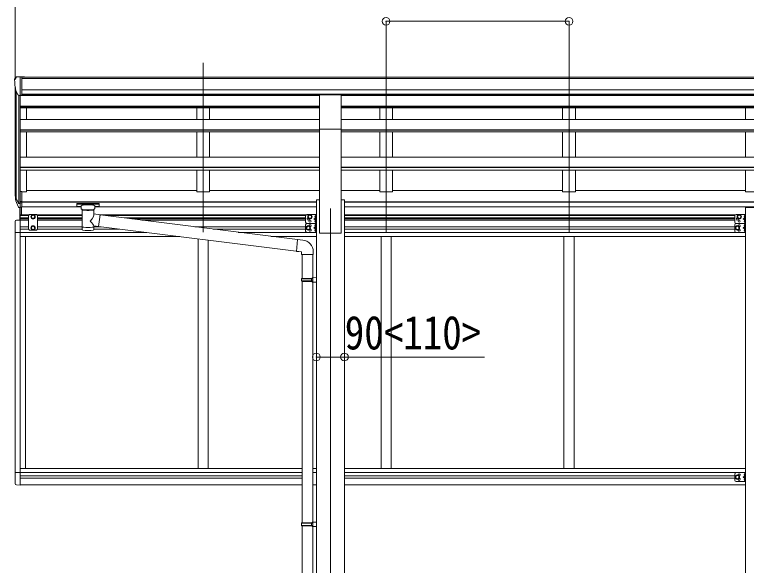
# Model space of a CAD drawing. Units: millimetres at full size, sheet at 1:30; details may follow other scales. Extents: x -8385 to 8479, y -5853 to 5787.
# Drawn here: x -228 to 2636, y -442 to 1712 of the extents above; entities that cross this region are included whole.
import ezdxf
from ezdxf.enums import TextEntityAlignment as Align

# ---------------------------------------------------------------- set-up
doc = ezdxf.new("R2010")
doc.units = ezdxf.units.MM
doc.header["$LTSCALE"] = 30
doc.header["$PDMODE"] = 32
doc.header["$PDSIZE"] = 30
for name, color, linetype, lineweight in [('0-1_本体', 4, 'Continuous', 9), ('0-2_部品', 7, 'Continuous', 9), ('0-8_PARTS2', 2, 'Continuous', 9), ('0-A_寸法', 4, 'Continuous', 9), ('1-1_GLASS', 7, 'Continuous', 9)]:
    doc.layers.add(name, color=color, linetype=linetype, lineweight=lineweight)
doc.styles.add('ＭＳ ゴシック', font='')
doc.styles.get('ＭＳ ゴシック').set_extended_font_data('MS Gothic')

msp = doc.modelspace()

# ---------------------------------------------------------------- linework, layer by layer
at = {"layer": '0-1_本体'}
for p, q in [((-199.37, 1467.45), (5515.63, 1467.45)), ((-199.37, 1462.09), (5515.63, 1462.09)), ((-225.87, 1017.18), (-225.87, 1430.7)), ((-221.59, 1411.9), (-221.59, 992.92)), ((-199.37, 1418.57), (5515.63, 1418.57)), ((-211.87, 1396.54), (-211.87, 974.92)), ((-205.87, 1397.07), (-205.87, 1019.35)), ((-205.87, 1395.57), (965.63, 1395.57)), ((-199.37, 1400.9), (5515.63, 1400.9)), ((965.63, 1398.53), (-199.37, 1398.53)), ((485.13, 1398.53), (485.13, 1395.57)), ((535.13, 1398.53), (535.13, 1395.57)), ((1050.63, 1398.53), (4265.63, 1398.53)), ((1050.63, 1395.57), (4265.63, 1395.57)), ((1201.13, 1398.53), (1201.13, 1395.57)), ((1251.13, 1398.53), (1251.13, 1395.57)), ((1917.13, 1398.53), (1917.13, 1395.57)), ((1967.13, 1398.53), (1967.13, 1395.57)), ((2633.13, 1398.53), (2633.13, 1395.57)), ((-205.87, 1353.62), (965.63, 1353.62)), ((-205.87, 1351.92), (965.63, 1351.92)), ((-205.87, 1348.14), (965.63, 1348.14)), ((-180.87, 1302.71), (-180.87, 1348.14)), ((485.13, 1348.14), (485.13, 1302.71)), ((535.13, 1348.14), (535.13, 1302.71)), ((1050.63, 1353.62), (4265.63, 1353.62)), ((1050.63, 1351.92), (4265.63, 1351.92)), ((1050.63, 1348.14), (4265.63, 1348.14)), ((1201.13, 1348.14), (1201.13, 1302.71)), ((1251.13, 1348.14), (1251.13, 1302.71)), ((1917.13, 1348.14), (1917.13, 1302.71)), ((1967.13, 1348.14), (1967.13, 1302.71)), ((2633.13, 1348.14), (2633.13, 1302.71)), ((-205.87, 1302.71), (965.63, 1302.71)), ((1050.63, 1302.71), (4265.63, 1302.71)), ((-205.87, 1262.13), (965.63, 1262.13)), ((-205.87, 1260.44), (965.63, 1260.44)), ((965.63, 857.92), (965.63, 1264.87)), ((1050.63, 857.92), (1050.63, 1264.87)), ((1050.63, 1262.13), (4265.63, 1262.13)), ((1050.63, 1260.44), (4265.63, 1260.44)), ((-205.87, 1253.57), (965.63, 1253.57)), ((-180.87, 1154.47), (-180.87, 1253.57)), ((485.13, 1253.57), (485.13, 1154.47)), ((535.13, 1253.57), (535.13, 1154.47)), ((1050.63, 1253.57), (4265.63, 1253.57)), ((1201.13, 1253.57), (1201.13, 1154.47)), ((1251.13, 1253.57), (1251.13, 1154.47)), ((1917.13, 1253.57), (1917.13, 1154.47)), ((1967.13, 1253.57), (1967.13, 1154.47)), ((2633.13, 1253.57), (2633.13, 1154.47)), ((-205.87, 1154.47), (965.63, 1154.47)), ((1050.63, 1154.47), (4265.63, 1154.47)), ((-205.87, 1115.33), (965.63, 1115.33)), ((-205.87, 1113.66), (965.63, 1113.66)), ((-205.87, 1104.02), (965.63, 1104.02)), ((-180.87, 1018.52), (-180.87, 1104.02)), ((485.13, 1104.02), (485.13, 1018.52)), ((1050.63, 1115.33), (4265.63, 1115.33)), ((1050.63, 1113.66), (4265.63, 1113.66)), ((1050.63, 1104.02), (4265.63, 1104.02)), ((1201.13, 1104.02), (1201.13, 1018.52)), ((1917.13, 1104.02), (1917.13, 1018.52)), ((2633.13, 1104.02), (2633.13, 1018.52)), ((-199.37, 1018.52), (-180.87, 1018.52)), ((-180.87, 1023.74), (485.13, 1023.74)), ((535.13, 1023.74), (965.63, 1023.74)), ((1050.63, 1023.74), (1201.13, 1023.74)), ((1251.13, 1023.74), (1917.13, 1023.74)), ((1967.13, 1023.74), (2633.13, 1023.74)), ((-199.37, 979.43), (953.13, 979.43)), ((-199.37, 978.05), (953.13, 978.05)), ((953.13, 987.92), (953.13, -1892.08)), ((953.13, 987.92), (965.63, 987.92)), ((1050.63, 987.92), (1063.13, 987.92)), ((1063.13, 987.92), (1063.13, -1892.08)), ((1063.13, 979.43), (4253.13, 979.43)), ((1063.13, 978.05), (4253.13, 978.05)), ((-199.37, 960.87), (32.13, 960.87)), ((86.13, 960.87), (953.13, 960.87)), ((1063.13, 960.87), (4253.13, 960.87)), ((965.63, 857.92), (1050.63, 857.92))]:
    msp.add_line(p, q, dxfattribs=at)
for points in [[(535.13, 1104.02), (535.13, 1018.52), (485.13, 1018.52)], [(1251.13, 1104.02), (1251.13, 1018.52), (1201.13, 1018.52)], [(1967.13, 1104.02), (1967.13, 1018.52), (1917.13, 1018.52)], [(2683.13, 1104.02), (2683.13, 1018.52), (2633.13, 1018.52)]]:
    msp.add_lwpolyline(points, dxfattribs=at)
at = {"layer": '0-2_部品'}
for p, q in [((-220.96, 1468.48), (-225.03, 1462.68)), ((-217.87, 1469.05), (-220.2, 1468.91)), ((-217.87, 1469.05), (-199.37, 1469.05)), ((-205.87, 1396.07), (-205.87, 1469.05)), ((-199.37, 1469.05), (-189.37, 1468.96)), ((-199.37, 1397.07), (-199.37, 1469.05)), ((-189.37, 1467.45), (-189.37, 1468.96)), ((-227.87, 1459.68), (-227.87, 1459.05)), ((-213.49, 1397.88), (-222.77, 1413.94)), ((-205.87, 1396.07), (-211.08, 1396.38)), ((-199.37, 1397.07), (-205.87, 1397.07)), ((965.63, 1399.02), (1050.63, 1399.02)), ((965.63, 1264.87), (965.63, 1399.02)), ((1050.63, 1264.87), (1050.63, 1399.02)), ((965.63, 1264.87), (1050.63, 1264.87)), ((-205.87, 1019.76), (-205.87, 957.88)), ((-199.37, 1019.76), (-205.87, 1019.76)), ((-199.37, 1019.76), (-199.37, 958.7)), ((-223.48, 993.72), (-213.31, 974.55)), ((-212.3, 975.8), (-222.06, 994.22)), ((-220.89, 976.87), (-213.31, 959.38)), ((-205.87, 975.05), (-211, 975.05)), ((-199.37, 981.45), (-205.87, 981.45)), ((-199.37, 976.05), (-205.87, 976.05)), ((-205.87, 973.05), (-210.71, 973.05)), ((-205.87, 957.88), (-210.71, 957.88)), ((-199.37, 958.7), (-205.87, 958.7)), ((15.63, 972.99), (15.63, 962.23)), ((15.63, 972.8), (15.63, 971.26)), ((17.63, 973.65), (100.63, 973.65)), ((17.63, 971.47), (100.63, 971.47)), ((17.63, 961.56), (32.13, 961.56)), ((32.13, 954.76), (32.13, 965.03)), ((36.23, 950.26), (36.21, 869.96)), ((82.03, 932.68), (82.03, 950.27)), ((86.13, 954.76), (86.13, 965.03)), ((86.13, 961.56), (100.63, 961.56)), ((102.63, 972.99), (102.63, 962.23)), ((107.25, 928.78), (82.03, 932.69)), ((107.25, 928.78), (100.23, 883.52)), ((107.25, 928.78), (879.22, 831.98)), ((82.05, 869.96), (82.03, 886.59)), ((82.03, 886.34), (100.23, 883.52)), ((100.23, 883.52), (895.13, 784.41)), ((900.05, 830.16), (879.22, 831.98)), ((895.13, 774.41), (941.13, 774.41)), ((897.13, 774.41), (897.13, 680.41)), ((939.13, 774.41), (939.13, 682.97)), ((941.13, 774.41), (941.13, 785.33)), ((895.13, 678.41), (896.13, 680.41)), ((895.13, 678.41), (939.13, 678.41)), ((895.13, 678.41), (895.13, 670.41)), ((895.13, 670.41), (939.13, 670.41)), ((895.13, 670.41), (896.13, 668.41)), ((896.13, 680.41), (939.13, 680.41)), ((896.13, 668.41), (939.13, 668.41)), ((897.13, 668.41), (897.13, -275.78)), ((934.65, 678.41), (934.22, 680.41)), ((937.13, 682.91), (953.13, 683.38)), ((937.13, 680.91), (937.13, 682.91)), ((937.13, 680.91), (939.13, 680.91)), ((937.13, 665.91), (937.13, 667.91)), ((937.13, 665.91), (953.13, 665.44)), ((939.13, 665.85), (939.13, -273.22)), ((953.13, 683.38), (953.13, 665.44)), ((895.13, -277.78), (896.13, -275.78)), ((895.13, -277.78), (939.13, -277.78)), ((895.13, -277.78), (895.13, -285.78)), ((895.13, -285.78), (939.13, -285.78)), ((895.13, -285.78), (896.13, -287.78)), ((896.13, -275.78), (939.13, -275.78)), ((934.65, -277.78), (934.22, -275.78)), ((937.13, -273.28), (953.13, -272.81)), ((937.13, -275.28), (937.13, -273.28)), ((937.13, -275.28), (939.13, -275.28)), ((953.13, -272.81), (953.13, -290.75)), ((896.13, -287.78), (939.13, -287.78)), ((897.13, -287.78), (897.13, -1120.94)), ((937.13, -290.28), (937.13, -288.28)), ((937.13, -290.28), (953.13, -290.75)), ((939.13, -290.34), (939.13, -1118.38))]:
    msp.add_line(p, q, dxfattribs=at)
for points in [[(15.63, 972.99), (15.67, 973.18), (15.75, 973.32), (15.85, 973.41), (15.95, 973.47), (16.07, 973.52), (16.37, 973.58), (16.86, 973.63), (17.4, 973.65), (17.63, 973.65)], [(15.63, 962.23), (15.67, 962.03), (15.75, 961.9), (15.85, 961.8), (15.95, 961.74), (16.07, 961.7), (16.37, 961.63), (16.86, 961.59), (17.4, 961.57), (17.63, 961.56)], [(32.17, 954.81), (32.15, 954.46), (32.39, 953.5), (32.91, 952.62), (33.72, 951.78), (34.83, 950.98), (36.23, 950.26)], [(82.03, 950.27), (82.26, 950.36), (83.62, 951.1), (84.73, 951.94), (85.49, 952.81), (85.95, 953.71), (86.12, 954.6)], [(100.63, 973.65), (100.98, 973.65), (101.51, 973.62), (101.96, 973.57), (102.27, 973.49), (102.44, 973.4), (102.56, 973.26), (102.62, 973.08), (102.63, 972.99)], [(100.63, 961.56), (100.98, 961.57), (101.51, 961.59), (101.96, 961.64), (102.27, 961.72), (102.44, 961.82), (102.56, 961.96), (102.62, 962.14), (102.63, 962.23)], [(879.22, 831.98), (875.21, 786.15), (895.13, 784.41), (895.13, 774.41)], [(934.65, 678.41), (934.65, 670.41), (934.22, 668.41)], [(937.13, 667.91), (939.13, 667.91), (939.13, 680.91)], [(934.65, -277.78), (934.65, -285.78), (934.22, -287.78)], [(937.13, -288.28), (939.13, -288.28), (939.13, -275.28)]]:
    msp.add_lwpolyline(points, dxfattribs=at)
for centre, radius, start, end in [((-224.87, 1459.68), 3, 93, 180), ((-220.14, 1467.91), 1, 93.5, 145), ((-25.87, 1459.05), 202, 180, 192.90261), ((-210.89, 1399.38), 3, 210, 266.5), ((-137.21, 1015.89), 89.07, 174.49576, 194.41188), ((-137.92, 1020.17), 88.05, 177.22392, 197.21071), ((-92.65, 1012.95), 133.22, 183.27987, 195.71302), ((-210.71, 976.05), 3, 210, 270), ((-211, 976.55), 1.5, 210, 270), ((-210.71, 960.88), 3, 210, 270), ((896.13, 785.33), 45, 0, 85)]:
    msp.add_arc(centre, radius, start, end, dxfattribs=at)
for centre, major_axis, ratio, start_param, end_param in [((17.63, 971.26), (2, 0), 0.109601, 1.5707963, 3.1415927), ((59.13, 965.03), (27, 0), 0.122176, 6.2831853, 9.424778), ((59.14, 949.8), (-22.91, 0.42), 0.072511, 0.0008029, 1.5715993), ((59.14, 948.18), (-22.91, 0.42), 0.072511, 0.0008029, 1.5715993), ((59.12, 949.8), (22.92, 0.42), 0.07247, 4.71158, 6.2823764), ((59.12, 948.18), (22.92, 0.42), 0.07247, 4.71158, 6.2823764), ((70.13, 954.76), (16, 0), 0.361356, 6.2636979, 6.2831853), ((100.63, 971.26), (2, 0), 0.109601, 0, 1.5707963), ((59.13, 906.14), (-22.81, -26.62), 0.234429, 1.6855472, 3.1268519), ((61.69, 908.79), (20.32, -22.25), 0.045535, 0.0389954, 1.3075346), ((59.13, 869.96), (22.92, 0), 0.101955, 3.1415499, 6.2833984), ((59.13, 882.41), (22.91, 0), 0.122865, 3.1415927, 6.2831853)]:
    msp.add_ellipse(centre, major_axis=major_axis, ratio=ratio, start_param=start_param, end_param=end_param, dxfattribs=at)
at = {"layer": '0-8_PARTS2'}
for p, q in [((510.13, 860.67), (510.13, 1523.2)), ((1226.13, 860.67), (1226.13, 1523.2)), ((1942.13, 860.67), (1942.13, 1523.2)), ((1008.13, 954.47), (1008.13, -1995.53))]:
    msp.add_line(p, q, dxfattribs=at)
at = {"layer": '0-A_寸法', "color": 6}
for p, q in [((-225.87, 2002.83), (-225.87, 1457.2)), ((1226.13, 1686.21), (1226.13, 1457.2)), ((1226.13, 1686.21), (1942.13, 1686.21)), ((1942.13, 1686.21), (1942.13, 1457.2))]:
    msp.add_line(p, q, dxfattribs=at)
msp.add_lwpolyline([(953.13, 372.83), (1063.13, 372.83), (1611.66, 372.83)], dxfattribs=at)
for p in [(1226.13, 1686.21), (1942.13, 1686.21), (953.13, 372.83), (1063.13, 372.83)]:
    msp.add_point(p, dxfattribs=at)
at = {"layer": '1-1_GLASS'}
for p, q in [((-207.37, 908.85), (-207.37, 957.88)), ((-205.87, 908.85), (-205.87, 958.7)), ((-200.37, 929.36), (-200.37, 958.7)), ((2632.63, 959.32), (2632.63, 957.82)), ((2683.63, 957.82), (2632.63, 957.82)), ((2682.13, 960.82), (2634.13, 960.82)), ((-169.37, 930.36), (-173.37, 926.36)), ((-173.37, 926.36), (-173.37, 872.86)), ((-142.37, 930.36), (-169.37, 930.36)), ((-142.37, 930.36), (-138.37, 926.36)), ((-138.37, 872.86), (-138.37, 926.36)), ((911.13, 925.36), (911.13, 900.36)), ((916.13, 930.36), (953.13, 930.36)), ((950.13, 925.86), (949.33, 925.72)), ((950.13, 917.86), (949.33, 918)), ((950.13, 917.86), (950.63, 917.94)), ((950.63, 930.36), (950.63, 895.36)), ((953.13, 930.36), (953.13, 895.36)), ((2591.13, 925.36), (2591.13, 900.36)), ((2596.13, 930.36), (2633.13, 930.36)), ((2630.13, 925.86), (2629.33, 925.72)), ((2630.13, 917.86), (2629.33, 918)), ((2630.13, 917.86), (2630.63, 917.94)), ((2630.63, 930.36), (2630.63, 895.36)), ((2633.13, 930.36), (2633.13, 895.36)), ((-226.37, 902.56), (-226.37, 859.66)), ((-205.87, 908.86), (-221.16, 908.06)), ((911.13, 890.36), (911.13, 865.36)), ((916.13, 895.36), (953.13, 895.36)), ((916.13, 895.36), (953.13, 895.36)), ((950.63, 912.86), (943.63, 912.86)), ((950.13, 907.86), (949.33, 907.72)), ((950.13, 899.86), (949.33, 900)), ((950.13, 890.86), (949.33, 890.72)), ((950.13, 899.86), (950.63, 899.94)), ((950.63, 895.36), (950.63, 860.36)), ((953.13, 895.36), (953.13, 860.36)), ((2591.13, 890.36), (2591.13, 865.36)), ((2596.13, 895.36), (2633.13, 895.36)), ((2630.63, 912.86), (2623.63, 912.86)), ((2630.13, 907.86), (2629.33, 907.72)), ((2630.13, 899.86), (2629.33, 900)), ((2630.13, 890.86), (2629.33, 890.72)), ((2630.13, 899.86), (2630.63, 899.94)), ((2630.63, 895.36), (2630.63, 860.36)), ((-205.87, 859.66), (-226.37, 859.66)), ((-169.37, 868.86), (-173.37, 872.86)), ((-142.37, 868.86), (-169.37, 868.86)), ((-155.87, 885.36), (-162.37, 881.61)), ((-162.37, 881.61), (-162.37, 874.1)), ((-162.37, 874.1), (-155.87, 870.35)), ((-149.37, 881.61), (-155.87, 885.36)), ((-155.87, 870.35), (-149.37, 874.1)), ((-149.37, 874.1), (-149.37, 881.61)), ((-142.37, 868.86), (-138.37, 872.86)), ((916.13, 860.36), (953.13, 860.36)), ((950.63, 877.86), (943.63, 877.86)), ((950.13, 882.86), (949.33, 883)), ((950.13, 872.86), (949.33, 872.72)), ((950.13, 864.86), (949.33, 865)), ((950.13, 882.86), (950.63, 882.94)), ((950.13, 864.86), (950.63, 864.94)), ((2596.13, 860.36), (2633.13, 860.36)), ((2630.63, 877.86), (2623.63, 877.86)), ((2630.13, 882.86), (2629.33, 883)), ((2630.13, 872.86), (2629.33, 872.72)), ((2630.13, 864.86), (2629.33, 865)), ((2630.13, 882.86), (2630.63, 882.94)), ((2630.13, 864.86), (2630.63, 864.94)), ((-226.37, -121.85), (-226.37, -78.95)), ((-205.87, -78.95), (-226.37, -78.95)), ((2591.13, -84.64), (2591.13, -109.64)), ((2596.13, -79.64), (2633.13, -79.64)), ((2630.38, -86.96), (2628.15, -85.84)), ((2630.13, -84.14), (2629.33, -84.28)), ((2630.13, -84.14), (2630.63, -84.23)), ((2630.13, -92.14), (2630.13, -84.14)), ((2630.63, -79.64), (2630.63, -114.64)), ((2630.63, -84.23), (2630.63, -92.06)), ((2633.13, -79.64), (2633.13, -114.64)), ((2601.13, -89.64), (2594.63, -93.39)), ((2594.63, -93.39), (2594.63, -100.9)), ((2594.63, -100.9), (2601.13, -104.65)), ((2607.63, -93.39), (2601.13, -89.64)), ((2601.13, -104.65), (2607.63, -100.9)), ((2607.63, -100.9), (2607.63, -93.39)), ((2630.63, -92.14), (2623.63, -97.14)), ((2630.38, -89.33), (2628.15, -90.44)), ((2630.38, -104.96), (2628.15, -103.84)), ((2630.38, -107.33), (2628.15, -108.44)), ((2630.13, -92.14), (2629.33, -92)), ((2630.13, -102.14), (2629.33, -102.28)), ((2630.13, -110.14), (2629.33, -110)), ((2630.13, -92.14), (2630.63, -92.06)), ((2630.13, -102.14), (2630.63, -102.23)), ((2630.13, -110.14), (2630.13, -102.14)), ((2630.13, -110.14), (2630.63, -110.06)), ((2631.02, -88.14), (2630.38, -86.96)), ((2631.02, -88.14), (2630.38, -89.33)), ((2631.02, -106.14), (2630.38, -104.96)), ((2631.02, -106.14), (2630.38, -107.33)), ((2630.63, -102.23), (2630.63, -110.06)), ((-205.87, -128.15), (-221.16, -127.35)), ((2596.13, -114.64), (2633.13, -114.64))]:
    msp.add_line(p, q, dxfattribs=at)
at = {"layer": '1-1_GLASS', "color": 4}
for p, q in [((2633.13, 957.82), (2633.13, -1595.53)), ((-205.87, 929.36), (-170.37, 929.36)), ((-205.87, 925.86), (-173.37, 925.86)), ((-205.87, 916.86), (-173.37, 916.86)), ((-141.37, 929.36), (36.23, 929.36)), ((-138.37, 925.86), (36.23, 925.86)), ((-138.37, 916.86), (36.23, 916.86)), ((102.62, 929.36), (913.34, 929.36)), ((130.54, 925.86), (911.36, 925.86)), ((202.31, 916.86), (911.33, 916.86)), ((1063.13, 929.36), (2593.13, 929.36)), ((1063.13, 925.86), (2591.13, 925.86)), ((1063.13, 916.86), (2591.13, 916.86)), ((-205.87, 913.36), (-173.37, 913.36)), ((-205.87, 908.85), (-205.87, -128.14)), ((-173.37, 908.36), (-205.87, 908.36)), ((-138.37, 913.36), (36.23, 913.36)), ((36.23, 908.36), (-138.37, 908.36)), ((230.22, 913.36), (911.33, 913.36)), ((602.21, 908.36), (270.1, 908.36)), ((911.33, 908.36), (602.21, 908.36)), ((1063.13, 913.36), (2591.13, 913.36)), ((2591.13, 908.36), (1063.13, 908.36)), ((-225.87, 859.66), (-225.87, -78.95)), ((-205.87, 882.36), (-173.37, 882.36)), ((-205.87, 873.36), (-173.37, 873.36)), ((290.01, 859.86), (-205.87, 859.86)), ((-138.37, 882.36), (36.23, 882.36)), ((-138.37, 873.36), (36.21, 873.36)), ((82.04, 882.36), (109.54, 882.36)), ((82.04, 873.36), (181.73, 873.36)), ((477.45, 882.36), (911.33, 882.36)), ((549.23, 873.36), (911.33, 873.36)), ((646.83, 859.86), (953.13, 859.86)), ((1063.13, 882.36), (2591.13, 882.36)), ((1063.13, 873.36), (2591.13, 873.36)), ((1063.13, 859.86), (2633.13, 859.86)), ((418.34, 843.86), (-205.87, 843.86)), ((-185.87, 844.36), (-185.87, -63.14)), ((490.13, 834.91), (490.13, -63.14)), ((953.13, 843.86), (774.43, 843.86)), ((1063.13, 843.86), (2633.13, 843.86)), ((1206.13, 844.36), (1206.13, -63.14)), ((1246.13, 844.36), (1246.13, -63.14)), ((1922.13, 843.86), (1922.13, -63.14)), ((1962.13, 843.86), (1962.13, -63.14)), ((530.13, 829.92), (530.13, -63.14)), ((-205.87, -63.14), (897.13, -63.14)), ((-205.87, -79.14), (897.13, -79.14)), ((939.13, -63.14), (953.13, -63.14)), ((939.13, -79.14), (953.13, -79.14)), ((1063.13, -63.14), (2633.13, -63.14)), ((1063.13, -79.14), (2633.13, -79.14)), ((-205.87, -92.64), (895.13, -92.64)), ((-205.87, -101.64), (897.13, -101.64)), ((1063.13, -92.64), (2591.13, -92.64)), ((1063.13, -101.64), (2591.13, -101.64)), ((-205.87, -127.64), (897.13, -127.64)), ((939.13, -127.64), (953.13, -127.64)), ((1063.13, -127.64), (2633.13, -127.64))]:
    msp.add_line(p, q, dxfattribs=at)
at = {"layer": '1-1_GLASS'}
for points in [[(-162.37, 925.11), (-155.87, 928.86), (-149.37, 925.11)], [(-149.37, 925.11), (-149.37, 917.6), (-155.87, 913.85), (-162.37, 917.6), (-162.37, 925.11)], [(950.63, 917.86), (943.63, 912.86), (950.63, 907.86)], [(951.02, 921.86), (950.38, 923.04), (948.15, 924.16)], [(951.02, 921.86), (950.38, 920.67), (948.15, 919.56)], [(950.13, 917.86), (950.13, 925.86), (950.63, 925.77), (950.63, 917.94)], [(2630.63, 917.86), (2623.63, 912.86), (2630.63, 907.86)], [(2631.02, 921.86), (2630.38, 923.04), (2628.15, 924.16)], [(2631.02, 921.86), (2630.38, 920.67), (2628.15, 919.56)], [(2630.13, 917.86), (2630.13, 925.86), (2630.63, 925.77), (2630.63, 917.94)], [(951.02, 903.86), (950.38, 905.04), (948.15, 906.16)], [(951.02, 903.86), (950.38, 902.67), (948.15, 901.56)], [(951.02, 886.86), (950.38, 888.04), (948.15, 889.16)], [(950.13, 899.86), (950.13, 907.86), (950.63, 907.77), (950.63, 899.94)], [(950.13, 882.86), (950.13, 890.86), (950.63, 890.77), (950.63, 882.94)], [(2596.13, 895.36), (2633.13, 895.36), (2633.13, 860.36)], [(2631.02, 903.86), (2630.38, 905.04), (2628.15, 906.16)], [(2631.02, 903.86), (2630.38, 902.67), (2628.15, 901.56)], [(2631.02, 886.86), (2630.38, 888.04), (2628.15, 889.16)], [(2630.13, 899.86), (2630.13, 907.86), (2630.63, 907.77), (2630.63, 899.94)], [(2630.13, 882.86), (2630.13, 890.86), (2630.63, 890.77), (2630.63, 882.94)], [(950.63, 882.86), (943.63, 877.86), (950.63, 872.86)], [(951.02, 886.86), (950.38, 885.67), (948.15, 884.56)], [(951.02, 868.86), (950.38, 870.04), (948.15, 871.16)], [(951.02, 868.86), (950.38, 867.67), (948.15, 866.56)], [(950.13, 864.86), (950.13, 872.86), (950.63, 872.77), (950.63, 864.94)], [(2630.63, 882.86), (2623.63, 877.86), (2630.63, 872.86)], [(2631.02, 886.86), (2630.38, 885.67), (2628.15, 884.56)], [(2631.02, 868.86), (2630.38, 870.04), (2628.15, 871.16)], [(2631.02, 868.86), (2630.38, 867.67), (2628.15, 866.56)], [(2630.13, 864.86), (2630.13, 872.86), (2630.63, 872.77), (2630.63, 864.94)], [(2630.63, -97.14), (2623.63, -97.14), (2630.63, -102.14)]]:
    msp.add_lwpolyline(points, dxfattribs=at)
for points in [[(928.13, 913.85), (934.63, 917.6), (934.63, 925.11), (928.13, 928.86), (921.63, 925.11), (921.63, 917.6)], [(2608.13, 913.85), (2614.63, 917.6), (2614.63, 925.11), (2608.13, 928.86), (2601.63, 925.11), (2601.63, 917.6)], [(921.13, 870.35), (927.63, 874.1), (927.63, 881.61), (921.13, 885.36), (914.63, 881.61), (914.63, 874.1)], [(2601.13, 870.35), (2607.63, 874.1), (2607.63, 881.61), (2601.13, 885.36), (2594.63, 881.61), (2594.63, 874.1)]]:
    msp.add_lwpolyline(points, close=True, dxfattribs=at)
for centre, radius in [((-155.87, 921.36), 8.5), ((-155.87, 921.36), 7.5), ((-155.87, 921.36), 6.5), ((928.13, 921.36), 8.5), ((928.13, 921.36), 7.5), ((928.13, 921.36), 6.5), ((2608.13, 921.36), 8.5), ((2608.13, 921.36), 7.5), ((2608.13, 921.36), 6.5), ((928.13, 904.36), 4.25), ((2608.13, 904.36), 4.25), ((-155.87, 877.86), 8.5), ((-155.87, 877.86), 7.5), ((-155.87, 877.86), 6.5), ((921.13, 877.86), 8.5), ((921.13, 877.86), 7.5), ((921.13, 877.86), 6.5), ((2601.13, 877.86), 8.5), ((2601.13, 877.86), 7.5), ((2601.13, 877.86), 6.5), ((2601.13, -97.14), 8.5), ((2601.13, -97.14), 7.5), ((2601.13, -97.14), 6.5)]:
    msp.add_circle(centre, radius, dxfattribs=at)
for centre, radius, start, end in [((2634.13, 959.32), 1.5, 90, 180), ((916.13, 925.36), 5, 90, 180), ((921.13, 912.86), 4.25, 94.76077, 6.29431), ((954.23, 921.86), 6.5, 147.94412, 212.05588), ((949.49, 924.83), 0.9, 100, 147.94412), ((949.49, 918.88), 0.9, 212.05588, 260), ((2596.13, 925.36), 5, 90, 180), ((2601.13, 912.86), 4.25, 94.76077, 6.29431), ((2634.23, 921.86), 6.5, 147.94412, 212.05588), ((2629.49, 924.83), 0.9, 100, 147.94412), ((2629.49, 918.88), 0.9, 212.05588, 260), ((-220.87, 902.56), 5.5, 93, 180), ((916.13, 900.36), 5, 180, 270), ((916.13, 890.36), 5, 90, 180), ((928.13, 886.36), 4.25, 274.76077, 186.29431), ((954.23, 903.86), 6.5, 147.94412, 212.05588), ((954.23, 886.86), 6.5, 147.94412, 212.05588), ((949.49, 906.83), 0.9, 100, 147.94412), ((949.49, 900.88), 0.9, 212.05588, 260), ((949.49, 889.83), 0.9, 100, 147.94412), ((2596.13, 900.36), 5, 180, 270), ((2596.13, 890.36), 5, 90, 180), ((2608.13, 886.36), 4.25, 274.76077, 186.29431), ((2634.23, 903.86), 6.5, 147.94412, 212.05588), ((2634.23, 886.86), 6.5, 147.94412, 212.05588), ((2629.49, 906.83), 0.9, 100, 147.94412), ((2629.49, 900.88), 0.9, 212.05588, 260), ((2629.49, 889.83), 0.9, 100, 147.94412), ((916.13, 865.36), 5, 180, 270), ((928.13, 869.36), 4.25, 173.70569, 85.23923), ((954.23, 868.86), 6.5, 147.94412, 212.05588), ((949.49, 883.88), 0.9, 212.05588, 260), ((949.49, 871.83), 0.9, 100, 147.94412), ((949.49, 865.88), 0.9, 212.05588, 260), ((2596.13, 865.36), 5, 180, 270), ((2608.13, 869.36), 4.25, 173.70569, 85.23923), ((2634.23, 868.86), 6.5, 147.94412, 212.05588), ((2629.49, 883.88), 0.9, 212.05588, 260), ((2629.49, 871.83), 0.9, 100, 147.94412), ((2629.49, 865.88), 0.9, 212.05588, 260), ((2596.13, -84.64), 5, 90, 180), ((2608.13, -88.64), 4.25, 274.76077, 186.29431), ((2634.23, -88.14), 6.5, 147.94412, 212.05588), ((2629.49, -85.17), 0.9, 100, 147.94412), ((2596.13, -109.64), 5, 180, 270), ((2608.13, -105.64), 4.25, 173.70569, 85.23923), ((2634.23, -106.14), 6.5, 147.94412, 212.05588), ((2629.49, -91.12), 0.9, 212.05588, 260), ((2629.49, -103.17), 0.9, 100, 147.94412), ((2629.49, -109.12), 0.9, 212.05588, 260), ((-220.87, -121.85), 5.5, 180, 267)]:
    msp.add_arc(centre, radius, start, end, dxfattribs=at)

# ---------------------------------------------------------------- texts
at = {"layer": '0-A_寸法', "color": 7, "style": 'ＭＳ ゴシック', "width": 0.85}
msp.add_text('90<110>', height=132, dxfattribs=at).set_placement((1064.26, 362.83), align=Align.BOTTOM_LEFT)

doc.saveas('drawing.dxf')
